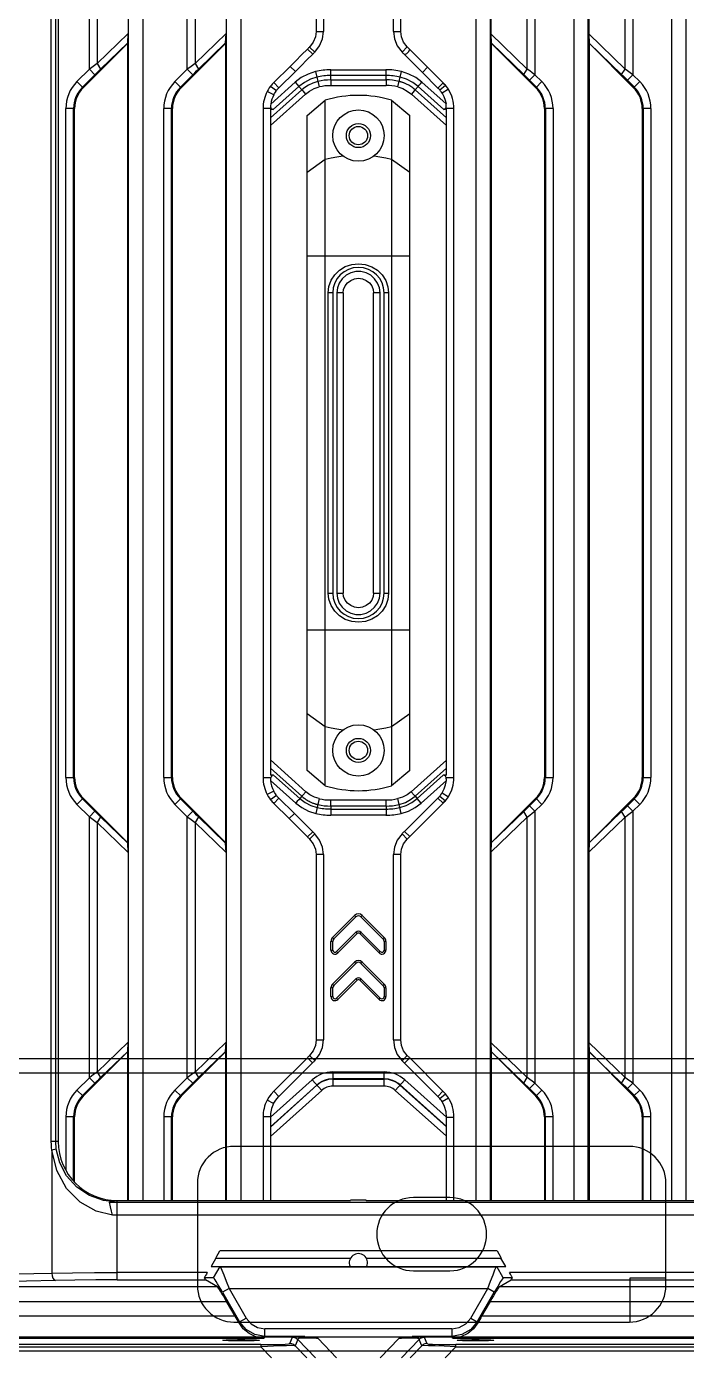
# Model space of a CAD drawing. Header units: millimetres. Extents: x -3132 to 28633, y 682 to 5849.
# Drawn here: x 25390.6 to 25480.7, y 3086.1 to 3267.6 of the extents above; entities that cross this region are included whole.
import ezdxf

# ---------------------------------------------------------------- set-up
doc = ezdxf.new("R2010")
doc.units = ezdxf.units.MM
doc.layers.add('02___PRT_ALL_AXES', color=7, linetype='Continuous')

# ---------------------------------------------------------------- blocks, each defined once
blk = doc.blocks.new('rtjg')
at = {"linetype": 'Continuous'}
for p, q in [((18630.42, 2008.9), (18630.42, 1785.31)), ((18632.41, 1785.31), (18632.41, 2007.99)), ((18643.79, 2008.9), (18643.79, 1785.31)), ((18645.78, 1785.31), (18645.78, 2007.99)), ((18657.16, 2008.9), (18657.16, 1785.31)), ((18659.15, 1785.31), (18659.15, 2007.99)), ((18572.44, 1793.38), (18572.44, 1985.73)), ((18598.36, 1785.31), (18598.36, 1985.66)), ((18596.36, 1785.31), (18596.36, 1983.66)), ((18591.01, 1939.87), (18591.01, 1975.54)), ((18637.43, 1939.9), (18637.43, 1975.5)), ((18638.5, 1976.27), (18638.5, 1939.13)), ((18650.8, 1939.9), (18650.8, 1975.5)), ((18651.87, 1976.27), (18651.87, 1939.13)), ((18592.08, 1974.76), (18592.08, 1940.64)), ((18584.99, 1785.31), (18584.99, 1972.29)), ((18582.95, 1970.25), (18582.95, 1944.74)), ((18582.99, 1785.31), (18582.99, 1970.29)), ((18596.32, 1970.67), (18596.32, 1944.74)), ((18608.61, 1970.36), (18608.61, 1945.05)), ((18609.61, 1970.36), (18609.61, 1945.05)), ((18619.16, 1945.05), (18619.16, 1970.35)), ((18620.16, 1945.05), (18620.16, 1970.36)), ((18632.47, 1970.71), (18632.47, 1944.7)), ((18645.84, 1970.71), (18645.84, 1944.7)), ((18573.06, 1793.38), (18573.06, 1965.12)), ((18577.64, 1939.87), (18577.64, 1964.94)), ((18578.71, 1966.01), (18578.71, 1940.64)), ((18573.39, 1958.63), (18573.39, 1793.38)), ((18582.95, 1944.74), (18578.71, 1940.64)), ((18582.88, 1943.48), (18582.95, 1944.74)), ((18596.32, 1944.74), (18592.08, 1940.64)), ((18596.25, 1943.48), (18596.32, 1944.74)), ((18608.61, 1945.05), (18609.61, 1945.05)), ((18619.16, 1945.05), (18620.16, 1945.05)), ((18637.43, 1939.9), (18632.47, 1944.7)), ((18632.47, 1944.7), (18632.54, 1943.43)), ((18650.8, 1939.9), (18645.84, 1944.7)), ((18645.84, 1944.7), (18645.91, 1943.43)), ((18576.79, 1937.34), (18582.85, 1943.4)), ((18579.17, 1939.9), (18582.88, 1943.48)), ((18582.85, 1943.4), (18582.88, 1943.48)), ((18582.85, 1943.4), (18582.85, 1834.22)), ((18590.16, 1937.34), (18596.22, 1943.4)), ((18592.54, 1939.9), (18596.25, 1943.48)), ((18596.22, 1943.4), (18596.25, 1943.48)), ((18596.22, 1943.4), (18596.22, 1834.22)), ((18607.44, 1942.64), (18608.14, 1941.93)), ((18608.42, 1942.21), (18607.72, 1942.91)), ((18620.35, 1942.21), (18621.05, 1942.92)), ((18632.55, 1943.43), (18636.97, 1939.16)), ((18632.56, 1943.41), (18638.61, 1937.34)), ((18632.56, 1834.22), (18632.56, 1943.41)), ((18645.92, 1943.43), (18650.34, 1939.16)), ((18645.93, 1943.41), (18651.98, 1937.34)), ((18645.93, 1834.22), (18645.93, 1943.41)), ((18620.68, 1941.88), (18623.12, 1939.43)), ((18623.83, 1940.14), (18621.39, 1942.59)), ((18577.64, 1939.87), (18575.95, 1938.18)), ((18576.7, 1937.44), (18578.39, 1939.12)), ((18578.39, 1939.12), (18577.64, 1939.87)), ((18578.71, 1940.64), (18579.17, 1939.9)), ((18591.01, 1939.87), (18589.32, 1938.18)), ((18590.07, 1937.44), (18591.76, 1939.12)), ((18591.76, 1939.12), (18591.01, 1939.87)), ((18592.08, 1940.64), (18592.54, 1939.9)), ((18605.07, 1940.26), (18602.84, 1938.05)), ((18603.54, 1937.33), (18605.78, 1939.56)), ((18605.78, 1939.56), (18605.07, 1940.26)), ((18608.53, 1939.56), (18609.04, 1937.46)), ((18618.16, 1939.01), (18610.61, 1939.01)), ((18610.61, 1938.41), (18610.61, 1939.01)), ((18610.62, 1939.79), (18618.16, 1939.79)), ((18618.16, 1938.41), (18618.16, 1939.01)), ((18619.76, 1937.45), (18620.28, 1939.55)), ((18623.12, 1939.43), (18623.83, 1940.14)), ((18623.12, 1939.43), (18625.24, 1937.31)), ((18625.95, 1938.03), (18623.83, 1940.14)), ((18636.97, 1939.16), (18637.43, 1939.9)), ((18638.5, 1939.13), (18637.76, 1938.39)), ((18639.45, 1938.18), (18638.5, 1939.13)), ((18650.34, 1939.16), (18650.8, 1939.9)), ((18651.87, 1939.13), (18651.13, 1938.39)), ((18652.82, 1938.18), (18651.87, 1939.13)), ((18575.95, 1938.18), (18576.79, 1937.34)), ((18589.32, 1938.18), (18590.16, 1937.34)), ((18602.4, 1937.56), (18603.19, 1936.95)), ((18605.73, 1938.1), (18602.41, 1935.12)), ((18606.24, 1937.52), (18602.73, 1934.37)), ((18603.54, 1937.33), (18602.84, 1938.05)), ((18605.73, 1938.1), (18606.24, 1937.52)), ((18606.64, 1937.07), (18606.24, 1937.52)), ((18610.61, 1938.41), (18618.16, 1938.41)), ((18618.17, 1937.63), (18610.61, 1937.63)), ((18622.14, 1937.08), (18622.54, 1937.52)), ((18626.04, 1934.39), (18622.54, 1937.52)), ((18626.37, 1935.15), (18623.06, 1938.11)), ((18625.24, 1937.31), (18625.95, 1938.03)), ((18625.5, 1937.04), (18626.26, 1937.68)), ((18637.76, 1938.39), (18638.71, 1937.44)), ((18638.61, 1937.34), (18639.45, 1938.18)), ((18651.13, 1938.39), (18652.08, 1937.44)), ((18651.98, 1937.34), (18652.82, 1938.18)), ((18602.82, 1936.38), (18601.93, 1936.84)), ((18602.36, 1933.23), (18606.64, 1937.07)), ((18602.36, 1932.18), (18607.16, 1936.49)), ((18606.64, 1937.07), (18606.79, 1936.91)), ((18606.79, 1936.91), (18607.16, 1936.49)), ((18607.39, 1933.54), (18609.85, 1935.64)), ((18609.85, 1841.98), (18609.85, 1935.64)), ((18618.92, 1935.65), (18621.39, 1933.55)), ((18618.92, 1935.65), (18618.92, 1841.97)), ((18622, 1936.91), (18621.62, 1936.49)), ((18621.62, 1936.49), (18626.42, 1932.2)), ((18622.14, 1937.08), (18622, 1936.91)), ((18622.14, 1937.08), (18626.42, 1933.25)), ((18626.67, 1937.14), (18625.82, 1936.61)), ((18575.62, 1934.51), (18574.44, 1934.51)), ((18574.44, 1843.11), (18574.44, 1934.51)), ((18575.49, 1843.11), (18575.49, 1934.51)), ((18575.62, 1843.11), (18575.62, 1934.51)), ((18588.99, 1934.51), (18587.81, 1934.51)), ((18587.81, 1843.11), (18587.81, 1934.51)), ((18588.86, 1843.11), (18588.86, 1934.51)), ((18588.99, 1843.11), (18588.99, 1934.51)), ((18602.5, 1934.51), (18601.36, 1934.51)), ((18601.36, 1934.51), (18601.36, 1843.11)), ((18602.36, 1934.43), (18602.73, 1934.37)), ((18602.36, 1934.43), (18602.36, 1843.45)), ((18621.39, 1844.06), (18621.39, 1933.55)), ((18626.04, 1934.39), (18626.42, 1934.46)), ((18627.42, 1934.51), (18626.25, 1934.51)), ((18626.42, 1843.43), (18626.42, 1934.46)), ((18627.42, 1843.11), (18627.42, 1934.5)), ((18640.97, 1934.51), (18639.78, 1934.51)), ((18639.78, 1934.51), (18639.78, 1843.11)), ((18639.92, 1934.51), (18639.92, 1843.11)), ((18640.97, 1934.51), (18640.97, 1843.11)), ((18654.34, 1934.51), (18653.15, 1934.51)), ((18653.15, 1934.51), (18653.15, 1843.11)), ((18653.29, 1934.51), (18653.29, 1843.11)), ((18654.34, 1934.51), (18654.34, 1843.11)), ((18607.39, 1844.07), (18607.39, 1933.54)), ((18607.39, 1925.81), (18609.85, 1927.58)), ((18618.92, 1927.59), (18621.39, 1925.82)), ((18621.39, 1914.34), (18607.39, 1914.34)), ((18610.89, 1909.31), (18610.27, 1909.31)), ((18610.27, 1868.31), (18610.27, 1909.31)), ((18610.89, 1909.31), (18610.89, 1868.31)), ((18612.3, 1909.31), (18611.44, 1909.31)), ((18611.44, 1909.31), (18611.44, 1868.31)), ((18612.3, 1909.31), (18612.3, 1868.31)), ((18617.34, 1909.31), (18616.47, 1909.31)), ((18616.47, 1868.31), (18616.47, 1909.31)), ((18617.34, 1868.31), (18617.34, 1909.31)), ((18618.51, 1909.31), (18617.89, 1909.31)), ((18617.89, 1868.31), (18617.89, 1909.31)), ((18618.51, 1909.31), (18618.51, 1868.31)), ((18610.27, 1868.31), (18610.89, 1868.31)), ((18611.44, 1868.31), (18612.3, 1868.31)), ((18616.47, 1868.31), (18617.34, 1868.31)), ((18617.89, 1868.31), (18618.51, 1868.31)), ((18607.39, 1863.28), (18621.39, 1863.28)), ((18609.85, 1850.04), (18607.39, 1851.81)), ((18621.39, 1851.8), (18618.92, 1850.02)), ((18607.2, 1841.17), (18602.36, 1845.51)), ((18626.42, 1845.49), (18621.58, 1841.16)), ((18574.44, 1843.11), (18575.62, 1843.11)), ((18587.81, 1843.11), (18588.99, 1843.11)), ((18601.36, 1843.11), (18602.41, 1843.11)), ((18606.65, 1840.55), (18602.36, 1844.39)), ((18602.8, 1843.45), (18602.36, 1843.45)), ((18602.8, 1843.45), (18606.38, 1840.24)), ((18609.85, 1841.98), (18607.39, 1844.07)), ((18621.39, 1844.06), (18618.92, 1841.97)), ((18626.42, 1844.37), (18622.13, 1840.54)), ((18622.4, 1840.24), (18625.97, 1843.43)), ((18626.42, 1843.43), (18625.97, 1843.43)), ((18626.36, 1843.11), (18627.42, 1843.11)), ((18639.78, 1843.11), (18640.97, 1843.11)), ((18653.15, 1843.11), (18654.34, 1843.11)), ((18602.82, 1841.24), (18601.93, 1840.78)), ((18602.38, 1842.72), (18605.83, 1839.62)), ((18606.8, 1840.71), (18607.2, 1841.17)), ((18621.98, 1840.71), (18621.58, 1841.16)), ((18622.95, 1839.61), (18626.4, 1842.69)), ((18625.82, 1841), (18626.67, 1840.48)), ((18576.79, 1840.28), (18575.95, 1839.44)), ((18575.95, 1839.44), (18577.64, 1837.75)), ((18578.39, 1838.5), (18576.7, 1840.18)), ((18582.85, 1834.22), (18576.79, 1840.28)), ((18590.16, 1840.28), (18589.32, 1839.44)), ((18589.32, 1839.44), (18591.01, 1837.75)), ((18591.76, 1838.5), (18590.07, 1840.18)), ((18596.22, 1834.22), (18590.16, 1840.28)), ((18603.19, 1840.67), (18602.4, 1840.05)), ((18603.54, 1840.28), (18602.85, 1839.56)), ((18602.85, 1839.56), (18604.93, 1837.49)), ((18605.64, 1838.2), (18603.54, 1840.28)), ((18606.65, 1840.55), (18606.38, 1840.24)), ((18606.65, 1840.55), (18606.8, 1840.71)), ((18609.05, 1840.22), (18608.56, 1838.2)), ((18608.78, 1839.43), (18608.85, 1839.41)), ((18610.61, 1840.04), (18618.17, 1840.04)), ((18618.16, 1839.21), (18610.61, 1839.21)), ((18610.61, 1839.21), (18610.61, 1838.8)), ((18618.16, 1839.21), (18618.16, 1838.8)), ((18620.24, 1838.21), (18619.75, 1840.22)), ((18625.24, 1840.3), (18620.69, 1835.75)), ((18621.39, 1835.04), (18625.94, 1839.59)), ((18622.13, 1840.54), (18621.98, 1840.71)), ((18622.13, 1840.54), (18622.4, 1840.24)), ((18622.95, 1839.61), (18622.4, 1840.24)), ((18625.24, 1840.3), (18625.94, 1839.59)), ((18625.5, 1840.58), (18626.26, 1839.94)), ((18638.61, 1840.28), (18632.56, 1834.22)), ((18638.71, 1840.18), (18637.76, 1839.23)), ((18637.76, 1839.23), (18638.5, 1838.49)), ((18638.5, 1838.49), (18639.45, 1839.44)), ((18639.45, 1839.44), (18638.61, 1840.28)), ((18651.98, 1840.28), (18645.93, 1834.22)), ((18652.08, 1840.18), (18651.13, 1839.23)), ((18651.13, 1839.23), (18651.87, 1838.49)), ((18651.87, 1838.49), (18652.82, 1839.44)), ((18652.82, 1839.44), (18651.98, 1840.28)), ((18577.64, 1837.75), (18578.39, 1838.5)), ((18577.64, 1802.08), (18577.64, 1837.75)), ((18579.17, 1837.72), (18578.71, 1836.98)), ((18582.88, 1834.14), (18579.17, 1837.72)), ((18591.01, 1837.75), (18591.76, 1838.5)), ((18591.01, 1802.08), (18591.01, 1837.75)), ((18592.54, 1837.72), (18592.08, 1836.98)), ((18596.25, 1834.14), (18592.54, 1837.72)), ((18605.64, 1838.2), (18604.93, 1837.49)), ((18604.93, 1837.49), (18607.43, 1834.99)), ((18608.14, 1835.7), (18605.64, 1838.2)), ((18610.61, 1838.8), (18618.16, 1838.8)), ((18618.16, 1837.97), (18610.62, 1837.97)), ((18632.47, 1832.92), (18637.43, 1837.71)), ((18636.97, 1838.46), (18632.54, 1834.19)), ((18637.43, 1837.71), (18636.97, 1838.46)), ((18637.43, 1802.12), (18637.43, 1837.71)), ((18638.5, 1838.49), (18638.5, 1801.34)), ((18645.84, 1832.92), (18650.8, 1837.71)), ((18650.34, 1838.46), (18645.91, 1834.19)), ((18650.8, 1837.71), (18650.34, 1838.46)), ((18650.8, 1802.12), (18650.8, 1837.71)), ((18651.87, 1838.49), (18651.87, 1801.34)), ((18578.71, 1836.98), (18582.95, 1832.88)), ((18578.71, 1836.98), (18578.71, 1802.85)), ((18592.08, 1836.98), (18596.32, 1832.88)), ((18592.08, 1836.98), (18592.08, 1802.85)), ((18608.14, 1835.7), (18607.43, 1834.99)), ((18620.69, 1835.75), (18621.39, 1835.04)), ((18582.85, 1834.22), (18582.88, 1834.14)), ((18582.95, 1832.88), (18582.88, 1834.14)), ((18596.22, 1834.22), (18596.25, 1834.14)), ((18596.32, 1832.88), (18596.25, 1834.14)), ((18608.42, 1835.41), (18607.72, 1834.7)), ((18620.35, 1835.41), (18621.05, 1834.7)), ((18632.54, 1834.19), (18632.47, 1832.92)), ((18632.56, 1834.22), (18632.54, 1834.19)), ((18645.91, 1834.19), (18645.84, 1832.92)), ((18645.93, 1834.22), (18645.91, 1834.19)), ((18582.95, 1832.88), (18582.95, 1806.95)), ((18596.32, 1832.88), (18596.32, 1806.95)), ((18609.61, 1832.57), (18608.61, 1832.57)), ((18608.61, 1832.57), (18608.61, 1807.26)), ((18609.61, 1832.57), (18609.61, 1807.26)), ((18620.16, 1832.57), (18619.16, 1832.57)), ((18619.16, 1807.26), (18619.16, 1832.57)), ((18620.16, 1807.26), (18620.16, 1832.57)), ((18632.47, 1832.92), (18632.47, 1806.91)), ((18645.84, 1832.92), (18645.84, 1806.91)), ((18613.86, 1824.25), (18610.86, 1821.25)), ((18611.04, 1821.08), (18614.04, 1824.08)), ((18614.04, 1824.08), (18613.86, 1824.25)), ((18614.92, 1824.25), (18614.74, 1824.08)), ((18614.74, 1824.08), (18617.74, 1821.08)), ((18617.92, 1821.25), (18614.92, 1824.25)), ((18610.86, 1821.25), (18611.04, 1821.08)), ((18614.04, 1821.96), (18611.4, 1819.32)), ((18611.58, 1819.14), (18614.21, 1821.78)), ((18614.21, 1821.78), (18614.04, 1821.96)), ((18614.74, 1821.96), (18614.57, 1821.78)), ((18614.57, 1821.78), (18617.2, 1819.14)), ((18617.38, 1819.32), (18614.74, 1821.96)), ((18617.74, 1821.08), (18617.92, 1821.25)), ((18610.89, 1820.72), (18610.64, 1820.72)), ((18610.64, 1819.53), (18610.64, 1820.72)), ((18610.64, 1819.53), (18610.89, 1819.53)), ((18610.89, 1819.53), (18610.89, 1820.72)), ((18611.4, 1819.32), (18611.58, 1819.14)), ((18617.2, 1819.14), (18617.38, 1819.32)), ((18618.14, 1820.72), (18617.89, 1820.72)), ((18617.89, 1820.72), (18617.89, 1819.53)), ((18617.89, 1819.53), (18618.14, 1819.53)), ((18618.14, 1820.72), (18618.14, 1819.53)), ((18613.86, 1817.89), (18610.86, 1814.89)), ((18611.04, 1814.71), (18614.04, 1817.71)), ((18614.04, 1817.71), (18613.86, 1817.89)), ((18614.92, 1817.89), (18614.74, 1817.71)), ((18614.74, 1817.71), (18617.74, 1814.71)), ((18617.92, 1814.89), (18614.92, 1817.89)), ((18614.04, 1815.59), (18611.4, 1812.96)), ((18614.21, 1815.42), (18614.04, 1815.59)), ((18614.74, 1815.59), (18614.57, 1815.42)), ((18617.38, 1812.96), (18614.74, 1815.59)), ((18610.89, 1814.36), (18610.64, 1814.36)), ((18610.64, 1813.17), (18610.64, 1814.36)), ((18610.86, 1814.89), (18611.04, 1814.71)), ((18610.89, 1813.17), (18610.89, 1814.36)), ((18611.58, 1812.78), (18614.21, 1815.42)), ((18614.57, 1815.42), (18617.2, 1812.78)), ((18617.74, 1814.71), (18617.92, 1814.89)), ((18618.14, 1814.36), (18617.89, 1814.36)), ((18617.89, 1814.36), (18617.89, 1813.17)), ((18618.14, 1814.36), (18618.14, 1813.17)), ((18610.64, 1813.17), (18610.89, 1813.17)), ((18611.4, 1812.96), (18611.58, 1812.78)), ((18617.2, 1812.78), (18617.38, 1812.96)), ((18617.89, 1813.17), (18618.14, 1813.17)), ((18582.95, 1806.95), (18578.71, 1802.85)), ((18582.88, 1805.69), (18582.95, 1806.95)), ((18596.32, 1806.95), (18592.08, 1802.85)), ((18596.25, 1805.69), (18596.32, 1806.95)), ((18608.61, 1807.26), (18609.61, 1807.26)), ((18619.16, 1807.26), (18620.16, 1807.26)), ((18637.43, 1802.12), (18632.47, 1806.91)), ((18632.47, 1806.91), (18632.54, 1805.64)), ((18650.8, 1802.12), (18645.84, 1806.91)), ((18645.84, 1806.91), (18645.91, 1805.64)), ((18576.79, 1799.55), (18582.85, 1805.61)), ((18579.17, 1802.11), (18582.88, 1805.69)), ((18582.85, 1805.61), (18582.88, 1805.69)), ((18582.85, 1805.61), (18582.85, 1785.31)), ((18590.16, 1799.55), (18596.22, 1805.61)), ((18592.54, 1802.11), (18596.25, 1805.69)), ((18596.22, 1805.61), (18596.25, 1805.69)), ((18596.22, 1805.61), (18596.22, 1785.31)), ((18607.42, 1804.83), (18602.82, 1800.25)), ((18608.12, 1804.12), (18607.42, 1804.83)), ((18608.43, 1804.43), (18607.72, 1805.13)), ((18620.35, 1804.42), (18621.06, 1805.13)), ((18621.39, 1804.8), (18620.68, 1804.09)), ((18625.93, 1800.26), (18621.39, 1804.8)), ((18632.55, 1805.64), (18636.97, 1801.37)), ((18632.56, 1805.62), (18638.61, 1799.55)), ((18632.56, 1785.31), (18632.56, 1805.62)), ((18645.92, 1805.64), (18650.34, 1801.37)), ((18645.93, 1805.62), (18651.98, 1799.55)), ((18645.93, 1785.31), (18645.93, 1805.62)), ((18578.71, 1802.85), (18579.17, 1802.11)), ((18592.08, 1802.85), (18592.54, 1802.11)), ((18603.53, 1799.54), (18608.12, 1804.12)), ((18610.89, 1802.88), (18617.9, 1802.88)), ((18610.89, 1802.88), (18610.89, 1800.94)), ((18617.9, 1800.94), (18617.9, 1802.88)), ((18620.68, 1804.09), (18625.23, 1799.54)), ((18577.64, 1802.08), (18575.95, 1800.39)), ((18576.7, 1799.65), (18578.39, 1801.34)), ((18578.39, 1801.34), (18577.64, 1802.08)), ((18591.01, 1802.08), (18589.32, 1800.39)), ((18590.07, 1799.65), (18591.76, 1801.34)), ((18591.76, 1801.34), (18591.01, 1802.08)), ((18608.07, 1801.8), (18602.36, 1796.68)), ((18608.7, 1801.09), (18602.36, 1795.4)), ((18602.36, 1795.34), (18608.73, 1801.06)), ((18609.37, 1800.35), (18608.07, 1801.8)), ((18617.9, 1801.93), (18610.89, 1801.93)), ((18610.89, 1801.89), (18617.9, 1801.89)), ((18620.71, 1801.8), (18619.42, 1800.36)), ((18620.05, 1801.06), (18626.42, 1795.36)), ((18626.42, 1795.42), (18620.08, 1801.1)), ((18626.42, 1796.71), (18620.71, 1801.8)), ((18636.97, 1801.37), (18637.43, 1802.12)), ((18638.5, 1801.34), (18637.76, 1800.6)), ((18639.45, 1800.39), (18638.5, 1801.34)), ((18650.34, 1801.37), (18650.8, 1802.12)), ((18651.87, 1801.34), (18651.13, 1800.6)), ((18652.82, 1800.39), (18651.87, 1801.34)), ((18575.95, 1800.39), (18576.79, 1799.55)), ((18589.32, 1800.39), (18590.16, 1799.55)), ((18602.36, 1794.07), (18609.37, 1800.35)), ((18603.53, 1799.54), (18602.82, 1800.25)), ((18617.9, 1800.94), (18610.89, 1800.94)), ((18619.42, 1800.36), (18626.42, 1794.09)), ((18625.23, 1799.54), (18625.93, 1800.26)), ((18625.5, 1799.25), (18626.27, 1799.89)), ((18625.82, 1798.83), (18626.67, 1799.36)), ((18638.71, 1799.65), (18637.76, 1800.6)), ((18638.61, 1799.55), (18639.45, 1800.39)), ((18652.08, 1799.65), (18651.13, 1800.6)), ((18651.98, 1799.55), (18652.82, 1800.39)), ((18602.81, 1798.56), (18601.91, 1799.02)), ((18575.62, 1796.73), (18574.44, 1796.73)), ((18574.44, 1796.73), (18574.44, 1789.43)), ((18575.49, 1788.01), (18575.49, 1796.73)), ((18575.62, 1787.84), (18575.62, 1796.73)), ((18588.99, 1796.73), (18587.81, 1796.73)), ((18587.81, 1796.73), (18587.81, 1785.31)), ((18588.86, 1785.31), (18588.86, 1796.73)), ((18588.99, 1785.31), (18588.99, 1796.73)), ((18602.36, 1796.73), (18601.36, 1796.73)), ((18601.36, 1796.73), (18601.36, 1785.31)), ((18602.36, 1796.73), (18602.36, 1785.31)), ((18626.42, 1796.71), (18627.42, 1796.72)), ((18626.42, 1785.31), (18626.42, 1796.71)), ((18627.42, 1785.31), (18627.42, 1796.71)), ((18640.97, 1796.73), (18639.78, 1796.73)), ((18639.78, 1796.73), (18639.78, 1785.31)), ((18639.92, 1785.31), (18639.92, 1796.73)), ((18640.97, 1785.31), (18640.97, 1796.73)), ((18654.34, 1796.73), (18653.15, 1796.73)), ((18653.15, 1796.73), (18653.15, 1785.31)), ((18653.29, 1785.31), (18653.29, 1796.73)), ((18654.34, 1785.31), (18654.34, 1796.73)), ((18573.39, 1793.38), (18572.44, 1793.38)), ((18573.12, 1792.34), (18572.51, 1792.18)), ((18572.51, 1792.18), (18572.51, 1775.39)), ((18580.39, 1785.09), (18581.46, 1785.09)), ((18581.46, 1785.31), (18612.31, 1785.31)), ((18581.46, 1785.09), (18581.46, 1785.31)), ((18581.46, 1785.09), (18665.03, 1785.09)), ((18581.46, 1774.48), (18581.46, 1785.09)), ((18613.4, 1785.38), (18613.31, 1785.34)), ((18615.38, 1785.38), (18613.4, 1785.38)), ((18615.38, 1785.38), (18615.47, 1785.34)), ((18616.46, 1785.31), (18681.9, 1785.31)), ((18581.46, 1783.33), (18580.82, 1783.33)), ((18665.03, 1783.33), (18581.46, 1783.33)), ((18594.91, 1777.45), (18594.26, 1776.31)), ((18594.91, 1777.45), (18613.31, 1777.45)), ((18633.33, 1778.44), (18595.45, 1778.44)), ((18615.46, 1777.45), (18633.86, 1777.45)), ((18634.52, 1776.31), (18633.86, 1777.45)), ((18594.26, 1776.31), (18634.52, 1776.31)), ((18594.61, 1774.76), (18595.51, 1776.31)), ((18633.22, 1776.21), (18595.56, 1776.21)), ((18595.56, 1776.21), (18595.74, 1775.82)), ((18634.17, 1774.76), (18633.27, 1776.31)), ((18563.69, 1775.2), (18572.51, 1775.39)), ((18573.04, 1774.39), (18563.97, 1774.2)), ((18593.73, 1775.47), (18581.46, 1775.47)), ((18581.46, 1774.48), (18593.52, 1774.48)), ((18594.61, 1774.76), (18593.33, 1774.76)), ((18595.16, 1773.53), (18593.52, 1774.48)), ((18633.62, 1773.53), (18635.26, 1774.48)), ((18635.45, 1774.76), (18634.17, 1774.76)), ((18672.89, 1775.47), (18635.04, 1775.47)), ((18635.26, 1774.48), (18672.89, 1774.48)), ((18595.16, 1773.53), (18383.62, 1773.53)), ((18596.72, 1773.31), (18595.82, 1772.79)), ((18595.82, 1772.79), (18598.16, 1768.74)), ((18596.72, 1773.31), (18632.06, 1773.31)), ((18596.72, 1773.31), (18599.06, 1769.26)), ((18629.72, 1769.26), (18632.06, 1773.31)), ((18630.62, 1768.74), (18632.95, 1772.79)), ((18632.95, 1772.79), (18632.06, 1773.31)), ((18697.49, 1773.53), (18633.62, 1773.53)), ((18382.39, 1771.53), (18596.39, 1771.53)), ((18597.56, 1769.5), (18596.39, 1771.53)), ((18632.39, 1771.53), (18631.21, 1769.5)), ((18632.39, 1771.53), (18699.58, 1771.53)), ((18597.56, 1769.5), (18381.21, 1769.5)), ((18598.08, 1768.6), (18598.16, 1768.74)), ((18598.16, 1768.74), (18599.06, 1769.26)), ((18629.72, 1769.26), (18630.62, 1768.74)), ((18630.62, 1768.74), (18630.7, 1768.6)), ((18701.61, 1769.5), (18631.21, 1769.5)), ((18601.62, 1766.74), (18601.49, 1766.5)), ((18627.15, 1767.78), (18601.62, 1767.78)), ((18601.62, 1766.74), (18601.62, 1767.78)), ((18607.07, 1766.74), (18601.62, 1766.74)), ((18605.04, 1765.76), (18605.4, 1766.64)), ((18627.15, 1766.74), (18621.71, 1766.74)), ((18623.38, 1766.64), (18623.74, 1765.76)), ((18627.15, 1767.78), (18627.15, 1766.74)), ((18627.29, 1766.5), (18627.15, 1766.74)), ((18377.29, 1766.5), (18601.49, 1766.5)), ((18601.08, 1765.62), (18377.7, 1765.62)), ((18377.7, 1765.33), (18601.08, 1765.33)), ((18601.08, 1765.62), (18601.08, 1765.33)), ((18602.52, 1763.81), (18601.08, 1765.33)), ((18606.11, 1766.34), (18605.75, 1765.47)), ((18605.75, 1765.47), (18607.33, 1763.81)), ((18608.52, 1763.81), (18606.11, 1766.34)), ((18608.88, 1766.45), (18611.39, 1763.81)), ((18617.38, 1763.81), (18619.9, 1766.45)), ((18622.67, 1766.34), (18620.26, 1763.81)), ((18621.45, 1763.81), (18623.03, 1765.47)), ((18623.03, 1765.47), (18622.67, 1766.34)), ((18627.7, 1765.33), (18626.25, 1763.81)), ((18627.29, 1766.5), (18701.61, 1766.5)), ((18711.66, 1765.62), (18627.7, 1765.62)), ((18627.7, 1765.33), (18627.7, 1765.62)), ((18627.7, 1765.33), (18711.66, 1765.33))]:
    blk.add_line(p, q, dxfattribs=at)
for points in [[(18608.61, 1945.05), (18608.51, 1944.29), (18608.21, 1943.56), (18607.72, 1942.91)], [(18608.42, 1942.21), (18609.08, 1943.06), (18609.48, 1944.03), (18609.61, 1945.05)], [(18619.16, 1945.05), (18619.3, 1944.03), (18619.7, 1943.07), (18620.35, 1942.21)], [(18621.05, 1942.92), (18620.56, 1943.57), (18620.26, 1944.29), (18620.16, 1945.05)], [(18607.44, 1942.64), (18606.63, 1941.83), (18605.84, 1941.04), (18605.07, 1940.26)], [(18632.55, 1943.4), (18632.55, 1943.41), (18632.55, 1943.42), (18632.55, 1943.43)], [(18645.92, 1943.4), (18645.92, 1943.41), (18645.92, 1943.42), (18645.92, 1943.43)], [(18605.78, 1939.56), (18606.57, 1940.35), (18607.35, 1941.14), (18608.14, 1941.93)], [(18620.68, 1941.88), (18621, 1942.03), (18621.24, 1942.27), (18621.39, 1942.59)], [(18578.71, 1940.64), (18578.36, 1940.39), (18578, 1940.13), (18577.64, 1939.87)], [(18578.39, 1939.12), (18578.66, 1939.39), (18578.92, 1939.65), (18579.17, 1939.9)], [(18592.08, 1940.64), (18591.73, 1940.39), (18591.37, 1940.13), (18591.01, 1939.87)], [(18591.76, 1939.12), (18592.03, 1939.39), (18592.29, 1939.65), (18592.54, 1939.9)], [(18608.53, 1939.56), (18607.51, 1939.22), (18606.57, 1938.73), (18605.73, 1938.1)], [(18610.61, 1939.01), (18610.62, 1939.23), (18610.62, 1939.79)], [(18618.16, 1939.01), (18618.16, 1939.23), (18618.16, 1939.79)], [(18623.06, 1938.11), (18622.22, 1938.73), (18621.28, 1939.22), (18620.28, 1939.55)], [(18636.97, 1939.16), (18637.23, 1938.91), (18637.49, 1938.65), (18637.76, 1938.39)], [(18638.5, 1939.13), (18638.14, 1939.4), (18637.78, 1939.65), (18637.43, 1939.9)], [(18650.34, 1939.16), (18650.6, 1938.91), (18650.86, 1938.65), (18651.13, 1938.39)], [(18651.87, 1939.13), (18651.51, 1939.4), (18651.15, 1939.65), (18650.8, 1939.9)], [(18602.4, 1937.56), (18602.22, 1937.32), (18602.07, 1937.08), (18601.93, 1936.84)], [(18608.71, 1938.8), (18607.84, 1938.51), (18607.01, 1938.08), (18606.24, 1937.52)], [(18608.85, 1938.22), (18608.16, 1937.99), (18607.57, 1937.71), (18607.07, 1937.4), (18606.64, 1937.07)], [(18607.16, 1936.49), (18607.73, 1936.9), (18608.36, 1937.23), (18609.04, 1937.46)], [(18610.61, 1938.41), (18610.61, 1938.2), (18610.61, 1937.63)], [(18618.16, 1938.41), (18618.16, 1938.2), (18618.17, 1937.63)], [(18619.76, 1937.45), (18620.44, 1937.23), (18621.06, 1936.9), (18621.62, 1936.49)], [(18622.14, 1937.08), (18621.97, 1937.21), (18621.82, 1937.33), (18621.67, 1937.44), (18621.53, 1937.53), (18621.4, 1937.61), (18621.28, 1937.68), (18621.17, 1937.74), (18621.06, 1937.8), (18620.96, 1937.85), (18620.86, 1937.89), (18620.77, 1937.93), (18620.69, 1937.97), (18620.61, 1938), (18620.53, 1938.03), (18620.46, 1938.06), (18620.4, 1938.08), (18620.34, 1938.1), (18620.28, 1938.12), (18620.23, 1938.13), (18620.19, 1938.15), (18620.14, 1938.16), (18620.1, 1938.17), (18620.06, 1938.18), (18620.02, 1938.19), (18619.98, 1938.2), (18619.95, 1938.21)], [(18622.54, 1937.52), (18621.8, 1938.07), (18620.97, 1938.5), (18620.09, 1938.79)], [(18622.54, 1937.52), (18622.68, 1937.69), (18622.86, 1937.89), (18623.06, 1938.11)], [(18625.24, 1937.31), (18625.33, 1937.23), (18625.42, 1937.13), (18625.5, 1937.04)], [(18626.26, 1937.68), (18626.16, 1937.8), (18626.05, 1937.92), (18625.95, 1938.03)], [(18626.67, 1937.14), (18626.55, 1937.32), (18626.41, 1937.5), (18626.26, 1937.68)], [(18602.82, 1936.38), (18602.93, 1936.57), (18603.05, 1936.76), (18603.19, 1936.95)], [(18625.83, 1936.6), (18625.72, 1936.75), (18625.62, 1936.9), (18625.5, 1937.04)], [(18625.83, 1936.6), (18626.07, 1936.15), (18626.25, 1935.66), (18626.37, 1935.15)], [(18602.41, 1935.12), (18602.39, 1934.93), (18602.4, 1934.76), (18602.44, 1934.62), (18602.5, 1934.51)], [(18602.5, 1934.51), (18602.57, 1934.44), (18602.65, 1934.4), (18602.73, 1934.37)], [(18626.04, 1934.39), (18626.12, 1934.41), (18626.19, 1934.46), (18626.25, 1934.51)], [(18626.25, 1934.51), (18626.31, 1934.6), (18626.35, 1934.7)], [(18626.35, 1934.7), (18626.38, 1934.83), (18626.38, 1934.98), (18626.37, 1935.15)], [(18609.85, 1927.58), (18610.65, 1927.77), (18611.45, 1927.92), (18612.26, 1928.03)], [(18616.52, 1928.03), (18617.33, 1927.92), (18618.13, 1927.78), (18618.92, 1927.59)], [(18610.27, 1909.31), (18610.36, 1910.17), (18610.67, 1911.04), (18611.16, 1911.79), (18611.81, 1912.43), (18612.6, 1912.91), (18613.47, 1913.21), (18614.41, 1913.31)], [(18617.34, 1909.31), (18617.26, 1910), (18617.01, 1910.67), (18616.6, 1911.26), (18616.07, 1911.74), (18615.43, 1912.07), (18614.74, 1912.24), (18614.03, 1912.24), (18613.34, 1912.07), (18612.71, 1911.74), (18612.18, 1911.26), (18611.77, 1910.67), (18611.52, 1910), (18611.44, 1909.31)], [(18614.41, 1913.31), (18615.33, 1913.2), (18616.2, 1912.9), (18616.98, 1912.42), (18617.63, 1911.78), (18618.11, 1911.02), (18618.42, 1910.15), (18618.51, 1909.31)], [(18612.3, 1909.31), (18612.37, 1909.8), (18612.57, 1910.28), (18612.89, 1910.7), (18613.33, 1911.03), (18613.84, 1911.23), (18614.39, 1911.31), (18614.94, 1911.23), (18615.45, 1911.03), (18615.88, 1910.7), (18616.21, 1910.28), (18616.41, 1909.8), (18616.47, 1909.31)], [(18614.41, 1864.31), (18613.48, 1864.41), (18612.6, 1864.7), (18611.81, 1865.19), (18611.15, 1865.83), (18610.67, 1866.59), (18610.36, 1867.46), (18610.27, 1868.31)], [(18611.44, 1868.31), (18611.52, 1867.62), (18611.77, 1866.95), (18612.18, 1866.36), (18612.71, 1865.88), (18613.35, 1865.55), (18614.04, 1865.38), (18614.74, 1865.38), (18615.43, 1865.55), (18616.06, 1865.88), (18616.6, 1866.36), (18617.01, 1866.95), (18617.26, 1867.62), (18617.34, 1868.31)], [(18616.47, 1868.31), (18616.41, 1867.82), (18616.21, 1867.34), (18615.88, 1866.92), (18615.45, 1866.59), (18614.94, 1866.38), (18614.39, 1866.31), (18613.84, 1866.39), (18613.33, 1866.59), (18612.89, 1866.92), (18612.57, 1867.34), (18612.37, 1867.82), (18612.3, 1868.31)], [(18618.51, 1868.31), (18618.41, 1867.45), (18618.11, 1866.59), (18617.63, 1865.84), (18616.99, 1865.2), (18616.2, 1864.72), (18615.34, 1864.42), (18614.41, 1864.31)], [(18612.26, 1849.59), (18611.45, 1849.7), (18610.65, 1849.85), (18609.85, 1850.04)], [(18618.92, 1850.02), (18618.13, 1849.84), (18617.33, 1849.7), (18616.52, 1849.58)], [(18602.41, 1843.11), (18602.38, 1842.99), (18602.37, 1842.86), (18602.38, 1842.72)], [(18602.8, 1843.45), (18602.63, 1843.41), (18602.5, 1843.29), (18602.41, 1843.11)], [(18626.36, 1843.11), (18626.27, 1843.29), (18626.14, 1843.4), (18625.97, 1843.43)], [(18626.4, 1842.69), (18626.4, 1842.84), (18626.39, 1842.98), (18626.36, 1843.11)], [(18603.19, 1840.67), (18603.05, 1840.86), (18602.93, 1841.05), (18602.82, 1841.24)], [(18609.05, 1840.22), (18608.38, 1840.44), (18607.76, 1840.76), (18607.2, 1841.17)], [(18621.58, 1841.16), (18621.03, 1840.76), (18620.41, 1840.44), (18619.75, 1840.22)], [(18625.5, 1840.58), (18625.55, 1840.64), (18625.59, 1840.69), (18625.63, 1840.74), (18625.66, 1840.79), (18625.7, 1840.83), (18625.73, 1840.87), (18625.75, 1840.91), (18625.78, 1840.94), (18625.8, 1840.98), (18625.82, 1841.01)], [(18625.82, 1841.01), (18626.1, 1841.54), (18626.29, 1842.1), (18626.4, 1842.69)], [(18601.93, 1840.78), (18602.07, 1840.53), (18602.23, 1840.29), (18602.4, 1840.05)], [(18606.38, 1840.24), (18606.23, 1840.08), (18606.04, 1839.86), (18605.83, 1839.62)], [(18605.83, 1839.62), (18606.66, 1839.01), (18607.58, 1838.53), (18608.56, 1838.2)], [(18606.38, 1840.24), (18607.1, 1839.71), (18607.91, 1839.3), (18608.76, 1839.01)], [(18606.65, 1840.55), (18606.86, 1840.38), (18607.05, 1840.24), (18607.22, 1840.12), (18607.38, 1840.02), (18607.52, 1839.93), (18607.66, 1839.86), (18607.78, 1839.8), (18607.89, 1839.75), (18608, 1839.7), (18608.09, 1839.66), (18608.18, 1839.62), (18608.27, 1839.59), (18608.34, 1839.56), (18608.41, 1839.54), (18608.48, 1839.51), (18608.54, 1839.5), (18608.59, 1839.48), (18608.65, 1839.46), (18608.7, 1839.45), (18608.74, 1839.44), (18608.78, 1839.43)], [(18610.61, 1839.21), (18610.61, 1839.43), (18610.61, 1840.04)], [(18618.16, 1839.21), (18618.17, 1839.43), (18618.17, 1839.72), (18618.17, 1840.04)], [(18619.95, 1839.41), (18620.8, 1839.7), (18621.52, 1840.09), (18622.13, 1840.54)], [(18620.05, 1839.02), (18620.89, 1839.3), (18621.68, 1839.7), (18622.4, 1840.24)], [(18620.24, 1838.21), (18621.22, 1838.53), (18622.13, 1839.01), (18622.95, 1839.61)], [(18625.5, 1840.58), (18625.41, 1840.48), (18625.33, 1840.39), (18625.24, 1840.3)], [(18625.94, 1839.59), (18626.05, 1839.7), (18626.16, 1839.82), (18626.26, 1839.94)], [(18626.26, 1839.94), (18626.41, 1840.12), (18626.55, 1840.3), (18626.67, 1840.48)], [(18637.76, 1839.23), (18637.49, 1838.96), (18637.23, 1838.71), (18636.97, 1838.46)], [(18651.13, 1839.23), (18650.86, 1838.96), (18650.6, 1838.71), (18650.34, 1838.46)], [(18577.64, 1837.75), (18578, 1837.49), (18578.36, 1837.23), (18578.71, 1836.98)], [(18579.17, 1837.72), (18578.92, 1837.97), (18578.66, 1838.23), (18578.39, 1838.5)], [(18591.01, 1837.75), (18591.37, 1837.49), (18591.73, 1837.23), (18592.08, 1836.98)], [(18592.54, 1837.72), (18592.29, 1837.97), (18592.03, 1838.23), (18591.76, 1838.5)], [(18610.61, 1838.8), (18610.61, 1838.58), (18610.62, 1837.97)], [(18618.16, 1838.8), (18618.16, 1838.58), (18618.16, 1837.97)], [(18637.43, 1837.71), (18637.78, 1837.96), (18638.14, 1838.22), (18638.5, 1838.49)], [(18650.8, 1837.71), (18651.15, 1837.96), (18651.51, 1838.22), (18651.87, 1838.49)], [(18607.72, 1834.7), (18608.21, 1834.06), (18608.51, 1833.33), (18608.61, 1832.57)], [(18609.61, 1832.57), (18609.48, 1833.59), (18609.08, 1834.56), (18608.42, 1835.41)], [(18620.35, 1835.41), (18619.7, 1834.55), (18619.3, 1833.59), (18619.16, 1832.57)], [(18620.16, 1832.57), (18620.26, 1833.33), (18620.56, 1834.05), (18621.05, 1834.7)], [(18608.61, 1807.26), (18608.51, 1806.5), (18608.21, 1805.78), (18607.72, 1805.13)], [(18608.43, 1804.43), (18609.08, 1805.28), (18609.48, 1806.24), (18609.61, 1807.26)], [(18619.16, 1807.26), (18619.3, 1806.24), (18619.7, 1805.28), (18620.35, 1804.42)], [(18621.06, 1805.13), (18620.56, 1805.77), (18620.26, 1806.5), (18620.16, 1807.26)], [(18632.55, 1805.61), (18632.55, 1805.62), (18632.55, 1805.63), (18632.55, 1805.64)], [(18645.92, 1805.61), (18645.92, 1805.62), (18645.92, 1805.63), (18645.92, 1805.64)], [(18578.71, 1802.85), (18578.36, 1802.6), (18578, 1802.35), (18577.64, 1802.08)], [(18592.08, 1802.85), (18591.73, 1802.6), (18591.37, 1802.35), (18591.01, 1802.08)], [(18578.39, 1801.34), (18578.66, 1801.61), (18578.92, 1801.86), (18579.17, 1802.11)], [(18591.76, 1801.34), (18592.03, 1801.61), (18592.29, 1801.86), (18592.54, 1802.11)], [(18636.97, 1801.37), (18637.23, 1801.13), (18637.49, 1800.87), (18637.76, 1800.6)], [(18638.5, 1801.34), (18638.14, 1801.61), (18637.78, 1801.87), (18637.43, 1802.12)], [(18650.34, 1801.37), (18650.6, 1801.13), (18650.86, 1800.87), (18651.13, 1800.6)], [(18651.87, 1801.34), (18651.51, 1801.61), (18651.15, 1801.87), (18650.8, 1802.12)], [(18602.82, 1800.25), (18602.46, 1799.85), (18602.16, 1799.44), (18601.91, 1799.01)], [(18602.81, 1798.56), (18603, 1798.9), (18603.24, 1799.22), (18603.53, 1799.54)], [(18625.23, 1799.54), (18625.32, 1799.45), (18625.41, 1799.35), (18625.5, 1799.25)], [(18625.82, 1798.83), (18625.72, 1798.97), (18625.62, 1799.11), (18625.5, 1799.25)], [(18626.27, 1799.89), (18626.15, 1800.02), (18626.04, 1800.14), (18625.93, 1800.26)], [(18626.67, 1799.36), (18626.54, 1799.54), (18626.41, 1799.72), (18626.27, 1799.89)], [(18626.42, 1796.71), (18626.35, 1797.45), (18626.15, 1798.16), (18625.82, 1798.83)], [(18572.51, 1792.18), (18572.47, 1792.58), (18572.45, 1792.98), (18572.44, 1793.38)], [(18580.82, 1783.33), (18578.58, 1783.84), (18576.38, 1785.07), (18574.51, 1786.96), (18573.18, 1789.4), (18572.51, 1792.18)], [(18573.12, 1792.34), (18573.09, 1792.68), (18573.07, 1793.03), (18573.06, 1793.38)], [(18581.46, 1785.09), (18579.59, 1785.3), (18577.65, 1785.99), (18575.91, 1787.16), (18574.53, 1788.69), (18573.59, 1790.48), (18573.12, 1792.34)], [(18581.46, 1785.09), (18581.1, 1785.09), (18580.75, 1785.09), (18580.39, 1785.09)], [(18580.82, 1783.33), (18580.65, 1783.87), (18580.51, 1784.45), (18580.39, 1785.09)], [(18594.91, 1777.44), (18594.94, 1777.52), (18595.05, 1777.72), (18595.22, 1778.04), (18595.45, 1778.44)], [(18633.33, 1778.44), (18633.56, 1778.04), (18633.73, 1777.72), (18633.84, 1777.52), (18633.87, 1777.44)], [(18595.56, 1776.21), (18595.55, 1776.24), (18595.54, 1776.27), (18595.54, 1776.31)], [(18595.74, 1775.82), (18596, 1775.17), (18596.34, 1774.3), (18596.72, 1773.31)], [(18632.06, 1773.31), (18632.43, 1774.29), (18632.77, 1775.16), (18633.04, 1775.83), (18633.22, 1776.21)], [(18633.24, 1776.31), (18633.24, 1776.27), (18633.23, 1776.24), (18633.22, 1776.21)], [(18572.51, 1775.39), (18575.32, 1775.44), (18578.33, 1775.47), (18581.46, 1775.47)], [(18572.51, 1775.39), (18572.56, 1775.02), (18572.67, 1774.71), (18572.83, 1774.48), (18573.04, 1774.39)], [(18581.46, 1774.48), (18578.52, 1774.47), (18575.68, 1774.44), (18573.04, 1774.39)], [(18595.82, 1772.79), (18595.6, 1773.18), (18595.37, 1773.57), (18595.15, 1773.93), (18594.96, 1774.24), (18594.81, 1774.48), (18594.7, 1774.64), (18594.64, 1774.73), (18594.61, 1774.76)], [(18634.17, 1774.76), (18634.07, 1774.63), (18633.81, 1774.23), (18633.42, 1773.58), (18632.95, 1772.79)], [(18601.49, 1766.5), (18600.4, 1766.69), (18599.45, 1767.14), (18598.67, 1767.8), (18598.08, 1768.6)], [(18601.62, 1766.74), (18600.26, 1766.99), (18599.05, 1767.68), (18598.16, 1768.74)], [(18599.06, 1769.26), (18599.72, 1768.47), (18600.61, 1767.96), (18601.62, 1767.78)], [(18627.15, 1767.78), (18628.16, 1767.96), (18629.06, 1768.47), (18629.72, 1769.26)], [(18630.62, 1768.74), (18629.72, 1767.68), (18628.52, 1766.99), (18627.15, 1766.74)], [(18630.7, 1768.6), (18630.11, 1767.8), (18629.33, 1767.14), (18628.37, 1766.69), (18627.29, 1766.5)], [(18605.4, 1766.64), (18605.63, 1766.69), (18606.2, 1766.72), (18607.07, 1766.74)], [(18605.4, 1766.64), (18605.66, 1766.6), (18605.9, 1766.5), (18606.11, 1766.34)], [(18608.88, 1766.45), (18608.33, 1766.5), (18607.84, 1766.53), (18607.4, 1766.51), (18607.02, 1766.52), (18606.69, 1766.51), (18606.46, 1766.49), (18606.3, 1766.46), (18606.2, 1766.44), (18606.12, 1766.43), (18606.1, 1766.39), (18606.11, 1766.34)], [(18607.07, 1766.74), (18607.65, 1766.71), (18608.26, 1766.61), (18608.88, 1766.45)], [(18619.9, 1766.45), (18620.52, 1766.61), (18621.12, 1766.71), (18621.71, 1766.74)], [(18622.67, 1766.34), (18622.68, 1766.4), (18622.62, 1766.46), (18622.46, 1766.47), (18622.25, 1766.49), (18621.98, 1766.51), (18621.64, 1766.52), (18621.3, 1766.51), (18620.97, 1766.5), (18620.64, 1766.51), (18620.29, 1766.48), (18619.9, 1766.45)], [(18621.71, 1766.74), (18622.59, 1766.72), (18623.15, 1766.68), (18623.38, 1766.64)], [(18622.67, 1766.34), (18622.88, 1766.5), (18623.12, 1766.6), (18623.38, 1766.64)], [(18601.08, 1765.62), (18602.5, 1765.63), (18603.58, 1765.65), (18604.39, 1765.68), (18604.86, 1765.72), (18605.04, 1765.76)], [(18605.75, 1765.47), (18605.61, 1765.48), (18605.36, 1765.49), (18605.01, 1765.49), (18604.58, 1765.48), (18604.07, 1765.46), (18603.47, 1765.44), (18602.78, 1765.41), (18601.98, 1765.37), (18601.08, 1765.33)], [(18605.75, 1765.47), (18605.54, 1765.63), (18605.3, 1765.73), (18605.04, 1765.76)], [(18623.74, 1765.76), (18623.48, 1765.73), (18623.24, 1765.63), (18623.03, 1765.47)], [(18627.7, 1765.33), (18626.12, 1765.41), (18624.89, 1765.46), (18623.94, 1765.48), (18623.33, 1765.49), (18623.03, 1765.47)], [(18623.74, 1765.76), (18623.96, 1765.71), (18624.52, 1765.67), (18625.37, 1765.65), (18626.41, 1765.63), (18627.7, 1765.62)]]:
    blk.add_lwpolyline(points, dxfattribs=at)
for centre, radius in [((18614.39, 1930.81), 3.5), ((18614.39, 1930.81), 1.65), ((18614.39, 1930.81), 1.25), ((18614.39, 1846.81), 3.5), ((18614.39, 1846.81), 1.65), ((18614.39, 1846.81), 1.25)]:
    blk.add_circle(centre, radius, dxfattribs=at)
for centre, radius, start, end in [((18663.73, 1886.19), 79.72, 134.6361, 134.9204), ((18564.9, 1886.08), 79.9, 45.0071, 45.344), ((18663.73, 1886.19), 78.72, 134.6312, 134.9204), ((18564.9, 1886.08), 78.9, 45.0075, 45.3499), ((18610.5, 1931.47), 8.32, 89.2033, 103.7548), ((18610.5, 1931.47), 7.54, 89.165, 103.7546), ((18618.28, 1931.47), 8.33, 76.1272, 90.8609), ((18618.28, 1931.47), 7.55, 76.1267, 90.8992), ((18579.62, 1934.51), 5.19, 135, 180), ((18579.62, 1934.51), 4.13, 135, 180), ((18579.62, 1934.51), 4, 135, 180), ((18592.99, 1934.51), 5.19, 135, 180), ((18592.99, 1934.51), 4.13, 135, 180), ((18592.99, 1934.51), 4, 135, 180), ((18606.27, 1934.52), 4.93, 134.2072, 141.8099), ((18606.27, 1934.52), 3.93, 134.1844, 141.8102), ((18610.5, 1931.47), 6.94, 89.0858, 103.7546), ((18610.5, 1931.47), 6.16, 89.0345, 103.7551), ((18618.28, 1931.47), 6.95, 76.1267, 90.9897), ((18618.28, 1931.47), 6.17, 76.1259, 91.0419), ((18635.78, 1934.51), 4, 0, 45.0007), ((18635.78, 1934.51), 4.13, 0, 45), ((18635.78, 1934.51), 5.19, 0, 45), ((18649.15, 1934.51), 4, 0, 45.0007), ((18649.15, 1934.51), 4.13, 0, 45), ((18649.15, 1934.51), 5.19, 0, 45), ((18606.36, 1934.51), 5, 152.2931, 180), ((18606.36, 1934.51), 4, 152.2143, 171.2372), ((18622.42, 1934.51), 5, 359.8876, 31.6532), ((18614.39, 1909.31), 3.5, 0, 180), ((18614.39, 1868.31), 3.5, 180, 0), ((18579.62, 1843.11), 5.19, 180, 225), ((18579.62, 1843.11), 4.13, 180, 225), ((18579.62, 1843.11), 4, 180, 225), ((18592.99, 1843.11), 5.19, 180, 225), ((18592.99, 1843.11), 4.13, 180, 225), ((18592.99, 1843.11), 4, 180, 225), ((18606.36, 1843.11), 5, 180, 207.7183), ((18622.42, 1843.11), 5, 328.2865, 0.0076), ((18635.78, 1843.11), 4, 314.9993, 0), ((18635.78, 1843.11), 4.13, 315, 0), ((18635.78, 1843.11), 5.19, 315, 360), ((18649.15, 1843.11), 4, 314.9993, 0), ((18649.15, 1843.11), 4.13, 315, 0), ((18649.15, 1843.11), 5.19, 315, 360), ((18606.36, 1843.11), 4, 185.5818, 207.7857), ((18606.27, 1843.1), 4.93, 218.1904, 225.9341), ((18606.27, 1843.1), 3.93, 218.1898, 225.8156), ((18610.5, 1846.15), 6.94, 256.2454, 270.9177), ((18610.5, 1846.15), 6.11, 256.2451, 270.9699), ((18618.28, 1846.15), 6.94, 269.0094, 283.8732), ((18618.28, 1846.15), 6.11, 268.9535, 283.8739), ((18610.5, 1846.15), 8.18, 256.2456, 270.8143), ((18610.5, 1846.15), 7.34, 256.2454, 270.8543), ((18618.28, 1846.15), 7.35, 269.0774, 283.8732), ((18618.28, 1846.15), 8.18, 269.1203, 283.8734), ((18663.72, 1891.43), 78.71, 225.0755, 225.3705), ((18564.89, 1891.54), 78.9, 314.653, 315.0021), ((18663.72, 1891.43), 79.71, 225.0747, 225.3655), ((18564.89, 1891.54), 79.9, 314.6588, 315.0021), ((18614.39, 1823.72), 0.75, 45, 135), ((18614.39, 1823.72), 0.5, 45, 135), ((18611.39, 1820.72), 0.75, 135, 179.9999), ((18611.39, 1820.72), 0.5, 135, 180), ((18614.39, 1821.6), 0.5, 45, 135), ((18614.39, 1821.6), 0.25, 45, 135), ((18617.39, 1820.72), 0.5, 0, 45), ((18617.39, 1820.72), 0.75, 0, 45), ((18611.19, 1819.53), 0.55, 180, 315), ((18611.19, 1819.53), 0.3, 180, 315), ((18617.59, 1819.53), 0.55, 225.0001, 0), ((18617.59, 1819.53), 0.3, 225.0001, 0), ((18614.39, 1817.36), 0.75, 45, 135), ((18614.39, 1817.36), 0.5, 45, 135), ((18614.39, 1815.24), 0.5, 45, 135), ((18611.39, 1814.36), 0.75, 135, 179.9999), ((18611.39, 1814.36), 0.5, 135, 180), ((18614.39, 1815.24), 0.25, 45, 135), ((18617.39, 1814.36), 0.5, 0, 45), ((18617.39, 1814.36), 0.75, 0, 45), ((18611.19, 1813.17), 0.55, 180, 315), ((18611.19, 1813.17), 0.3, 180, 315), ((18617.59, 1813.17), 0.55, 225.0001, 0), ((18617.59, 1813.17), 0.3, 225.0001, 0), ((18663.69, 1748.41), 79.68, 134.6173, 134.9253), ((18564.87, 1748.29), 79.92, 44.9993, 45.3289), ((18610.89, 1798.66), 4.22, 90, 131.8997), ((18663.69, 1748.41), 78.68, 134.6114, 134.9253), ((18617.9, 1798.66), 4.22, 48.1871, 90), ((18564.87, 1748.29), 78.92, 44.9993, 45.3339), ((18610.89, 1798.66), 3.27, 90, 131.8997), ((18610.89, 1798.66), 3.23, 90, 131.8997), ((18617.9, 1798.66), 3.27, 48.1871, 90), ((18617.9, 1798.66), 3.23, 48.1871, 90), ((18579.62, 1796.73), 5.19, 135, 180), ((18579.62, 1796.73), 4.13, 135, 180), ((18579.62, 1796.73), 4, 135, 180), ((18592.99, 1796.73), 5.19, 135, 180), ((18592.99, 1796.73), 4.13, 135, 180), ((18592.99, 1796.73), 4, 135, 180), ((18610.89, 1798.66), 2.28, 90, 131.8997), ((18617.9, 1798.66), 2.28, 48.1871, 90), ((18622.42, 1796.73), 5, 359.8408, 31.8176), ((18635.78, 1796.73), 4, 0, 45.0007), ((18635.78, 1796.73), 4.13, 0, 45), ((18635.78, 1796.73), 5.19, 0, 45), ((18649.15, 1796.73), 4, 0, 45.0007), ((18649.15, 1796.73), 4.13, 0, 45), ((18649.15, 1796.73), 5.19, 0, 45), ((18606.36, 1796.73), 5, 152.7519, 180), ((18606.36, 1796.73), 4, 152.6526, 180), ((18581.46, 1793.38), 8.07, 180, 270), ((18614.39, 1776.81), 1.25, 336.4218, 203.5782)]:
    blk.add_arc(centre, radius, start, end, dxfattribs=at)
for centre, major_axis, ratio, start_param, end_param in [((18614.41, 1917.86), (0, -18.45), 0.92139, 2.872896, 3.412762), ((18614.41, 1859.76), (0, -18.45), 0.92139, -0.27117, 0.268696), ((18612.31, 1785.34), (0.996, 0), 0.034921, -1.570796, -0.087266), ((18616.46, 1785.34), (0.996, 0), 0.034921, -3.054326, -1.570796), ((18593.78, 1775.47), (0.579, 1), 0.030215, -4.694904, -3.893281), ((18592.94, 1775.47), (-0.578, 1), 0.030233, -3.92824, -3.193974), ((18635, 1775.47), (-0.579, 1), 0.030215, -2.389905, -1.588282), ((18635.83, 1775.47), (0.578, 1), 0.030233, -3.089211, -2.354945), ((18596.31, 1771.53), (-1.16, 2), 0.030233, -1.588271, -0.052381), ((18632.47, 1771.53), (1.16, 2), 0.030233, 0.052381, 1.588271), ((18597.44, 1769.5), (-1.73, 3), 0.030233, -1.894063, -1.588271), ((18631.34, 1769.5), (1.73, 3), 0.030233, -4.694914, -4.389123)]:
    blk.add_ellipse(centre, major_axis=major_axis, ratio=ratio, start_param=start_param, end_param=end_param, dxfattribs=at)
for centre in [(18598.39, 1766.22), (18630.39, 1766.22)]:
    blk.add_ellipse(centre, major_axis=(2.5, 0), ratio=0.034921, dxfattribs=at)
blk = doc.blocks.new('*U107')
blk.add_blockref('rtjg', (-18489.39, -2267.31))
blk = doc.blocks.new('*U108')
at = {"color": 0, "linetype": 'ByBlock', "lineweight": -2, "transparency": 16777216}
blk.add_blockref('*U107', (2000, 1000), dxfattribs=at)
blk = doc.blocks.new('hfnv')
at = {"color": 114, "linetype": 'Continuous', "true_color": 0x139b48}
for p, q in [((20332.58, 6547.59), (20749.38, 6547.59)), ((20749.38, 6545.59), (20332.58, 6545.59)), ((20332.58, 6509.59), (20749.38, 6509.59)), ((20749.38, 6507.59), (20332.58, 6507.59))]:
    blk.add_line(p, q, dxfattribs=at)
for points in [[(20643.98, 6530.59), (20643.98, 6516.59, 0.414214), (20648.98, 6511.59), (20702.98, 6511.59, 0.414214), (20707.98, 6516.59), (20707.98, 6530.59, 0.414214), (20702.98, 6535.59), (20648.98, 6535.59, 0.414214)], [(20678.48, 6518.59, 1), (20678.48, 6528.59), (20673.48, 6528.59, 1), (20673.48, 6518.59)]]:
    blk.add_lwpolyline(points, format="xyb", close=True, dxfattribs=at)
at = {"layer": '02___PRT_ALL_AXES', "color": 114, "linetype": 'Continuous', "true_color": 0x139b48}
blk.add_lwpolyline([(20707.98, 6517.59), (20703.03, 6517.59), (20703.03, 6511.59)], dxfattribs=at)
blk = doc.blocks.new('*U116')
blk.add_blockref('hfnv', (-20547.98, -7013.09))
blk = doc.blocks.new('*U117')
at = {"color": 0, "linetype": 'ByBlock', "lineweight": -2, "transparency": 16777216}
blk.add_blockref('*U116', (2000, 1000), dxfattribs=at)

msp = doc.modelspace()

# ---------------------------------------------------------------- block references
for name, p in [('*U117', (23317.901, 2592.128)), ('*U108', (23310.901, 2589.228))]:
    msp.add_blockref(name, p)

doc.saveas('drawing.dxf')
